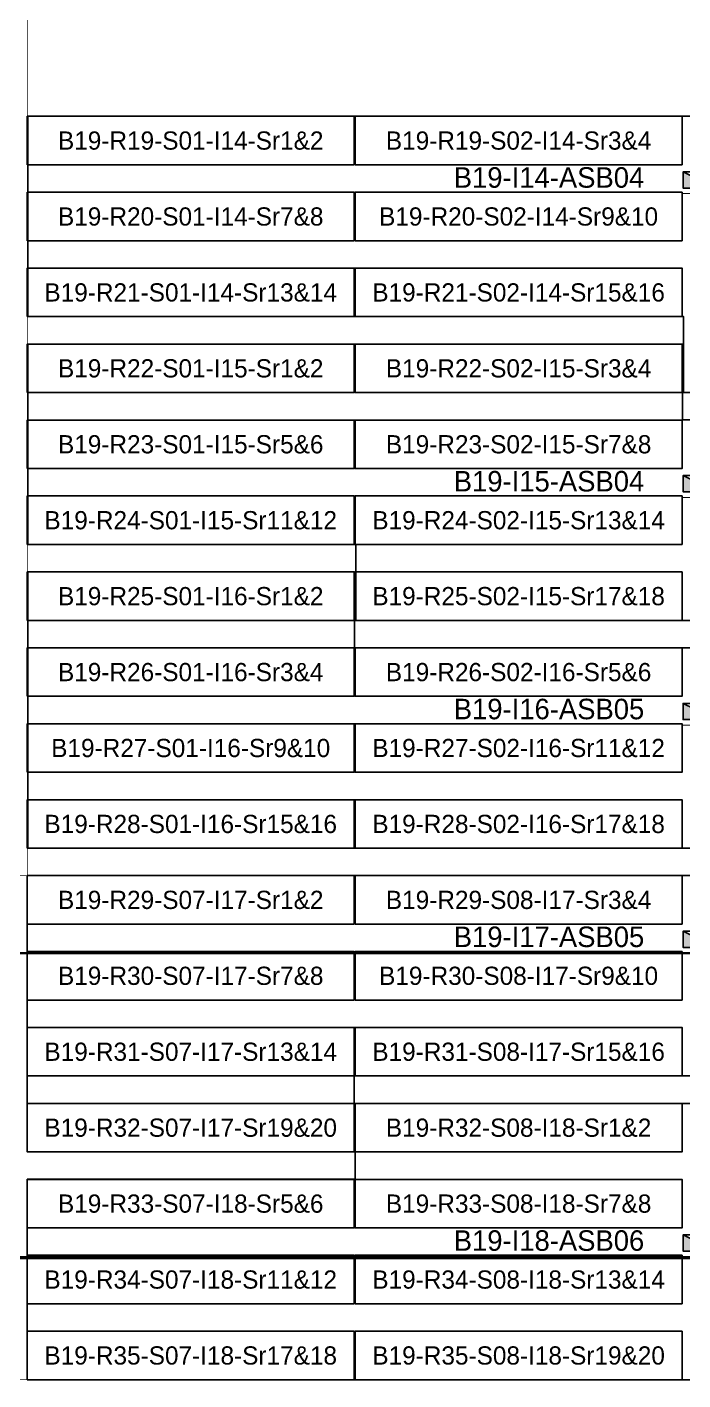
# Model space of a CAD drawing. Header units: metres. Extents: x 530603 to 531186, y 2673304 to 2673572.
# Drawn here: x 530797.1 to 530861.9, y 2673304.3 to 2673437.9 of the extents above; entities that cross this region are included whole.
import ezdxf
from ezdxf.enums import TextEntityAlignment as Align

# ---------------------------------------------------------------- set-up
doc = ezdxf.new("R2010")
doc.units = ezdxf.units.M
doc.layers.add('Boundary-12.5 MW Block', color=6, linetype='Continuous', lineweight=9)
doc.layers.add('PILE', color=1, linetype='Continuous', lineweight=15)
for name, color, linetype in [('E-Inverter Grouping', 2, 'Continuous'), ('Inverter Block-19', 7, 'Continuous'), ('LT Cable(AG) INV to LT Panel BL-19', 2, 'Continuous'), ('Messenger Wire-Block-19 (Master Path)', 30, 'Continuous'), ('Messenger Wire-Block-19 (MW Path)', 191, 'Continuous'), ('MMS Table Block-19', 8, 'Continuous')]:
    doc.layers.add(name, color=color, linetype=linetype)
doc.styles.get("Standard").update_dxf_attribs({"font": 'Adani Regular.ttf'})

# ---------------------------------------------------------------- blocks, each defined once
blk = doc.blocks.new('MMS Table (32.292 x 4.788)')
at = {"color": 0}
blk.add_lwpolyline([(0, -0.002), (0, 4.786), (32.292, 4.786), (32.292, -0.002)], close=True, dxfattribs=at)
at = {"color": 7}
blk.add_attdef('ID1', text='', height=1.8, dxfattribs=at).set_placement((16.146, 2.392), align=Align.MIDDLE_CENTER)
blk = doc.blocks.new('Inverter Block')
h = blk.add_hatch(color=0)
h.dxf.hatch_style = 1
h.paths.add_polyline_path([(-1.46, 2.27), (-1.46, 0.85), (1.46, 0.85)])
at = {"color": 0}
blk.add_lwpolyline([(1.46, 2.27), (-1.46, 2.27), (-1.46, 0.85), (1.46, 0.85)], close=True, dxfattribs=at)
blk.add_lwpolyline([(-1.46, 2.27), (1.46, 0.85)], dxfattribs=at)
at = {"layer": 'PILE'}
for centre in [(-0.61, 0.85), (0.61, 0.85)]:
    blk.add_circle(centre, 0.156, dxfattribs=at)
at = {"color": 7}
blk.add_attdef('ID', (-1.46, 3.01), '', height=1.8, dxfattribs=at)

msp = doc.modelspace()

# ---------------------------------------------------------------- linework, layer by layer
at = {"layer": 'Boundary-12.5 MW Block', "const_width": 0.05}
msp.add_lwpolyline([(530602.78, 2673354.08), (530797.14, 2673354.08), (530797.14, 2673514.29), (530602.78, 2673514.29), (530602.78, 2673564.08), (530797.14, 2673564.08), (530797.14, 2673571.58), (531185.74, 2673571.58), (531185.74, 2673304.29), (530602.78, 2673304.29)], close=True, dxfattribs=at)
at = {"layer": 'E-Inverter Grouping', "color": 3}
for points in [[(530894.26, 2673401.79), (530861.97, 2673401.79), (530861.97, 2673409.29), (530797.19, 2673409.29), (530797.19, 2673429.08), (530894.26, 2673429.08)], [(530861.87, 2673399.08), (530894.26, 2673399.08), (530894.26, 2673379.29), (530829.58, 2673379.29), (530829.58, 2673386.79), (530797.19, 2673386.79), (530797.19, 2673406.58), (530861.87, 2673406.58)], [(530797.19, 2673384.08), (530829.48, 2673384.08), (530829.48, 2673376.58), (530894.26, 2673376.58), (530894.26, 2673356.79), (530797.19, 2673356.79)], [(530894.21, 2673354.08), (530894.21, 2673334.29), (530829.43, 2673334.29), (530829.43, 2673326.79), (530797.14, 2673326.79), (530797.14, 2673354.08)]]:
    msp.add_lwpolyline(points, close=True, dxfattribs=at)
at = {"layer": 'E-Inverter Grouping'}
msp.add_lwpolyline([(530894.21, 2673304.29), (530797.14, 2673304.29), (530797.14, 2673324.08), (530829.53, 2673324.08), (530829.53, 2673331.58), (530894.21, 2673331.58)], close=True, dxfattribs=at)
at = {"layer": 'LT Cable(AG) INV to LT Panel BL-19'}
for points in [[(530950.77, 2673411.55), (530950.51, 2673411.55, -0.078794), (530950.23, 2673411.6), (530947.55, 2673412.47, 0.078794), (530947.27, 2673412.51), (530940.91, 2673412.51, 0.414214), (530940.01, 2673411.61), (530940.01, 2673393.19, 0.012548), (530940.01, 2673393.15), (530940.07, 2673392, -0.012548), (530940.07, 2673391.96), (530940.07, 2673347.27, -0.414214), (530939.17, 2673346.37), (530670.11, 2673346.37, -0.414214), (530669.21, 2673347.27), (530669.21, 2673347.69)], [(530950.77, 2673411.57), (530950.51, 2673411.58, -0.078794), (530950.23, 2673411.62), (530947.55, 2673412.49, 0.078794), (530947.27, 2673412.54), (530940.89, 2673412.54, 0.414214), (530939.99, 2673411.64), (530939.99, 2673393.19, 0.012548), (530939.99, 2673393.15), (530940.05, 2673392, -0.012548), (530940.05, 2673391.95), (530940.05, 2673347.3, -0.414214), (530939.15, 2673346.4), (530767.28, 2673346.4, -0.414214), (530766.38, 2673347.3), (530766.38, 2673347.69)]]:
    msp.add_lwpolyline(points, format="xyb", dxfattribs=at)
at = {"layer": 'LT Cable(AG) INV to LT Panel BL-19', "color": 5}
for points in [[(530949.75, 2673411.16), (530949.62, 2673411.16, -0.147536), (530949.13, 2673411.31), (530947.7, 2673412.26, 0.147536), (530947.2, 2673412.41), (530941.01, 2673412.41, 0.414214), (530940.11, 2673411.51), (530940.11, 2673393.2, 0.012548), (530940.11, 2673393.15), (530940.17, 2673392, -0.012548), (530940.17, 2673391.96), (530940.17, 2673317.17, -0.414214), (530939.27, 2673316.27), (530670.11, 2673316.27, -0.414214), (530669.21, 2673317.17), (530669.21, 2673317.69)], [(530949.75, 2673411.19), (530949.63, 2673411.19, -0.147536), (530949.13, 2673411.34), (530947.7, 2673412.29, 0.147536), (530947.21, 2673412.44), (530940.99, 2673412.44, 0.414214), (530940.09, 2673411.54), (530940.09, 2673393.2, 0.012548), (530940.09, 2673393.15), (530940.15, 2673392, -0.012548), (530940.15, 2673391.96), (530940.15, 2673317.2, -0.414214), (530939.25, 2673316.3), (530767.28, 2673316.3, -0.414214), (530766.38, 2673317.2), (530766.38, 2673317.69)]]:
    msp.add_lwpolyline(points, format="xyb", dxfattribs=at)
at = {"layer": 'Messenger Wire-Block-19 (Master Path)'}
for points in [[(530667.57, 2673346.44), (530940.01, 2673346.44)], [(530667.57, 2673316.44), (530940.01, 2673316.44)]]:
    msp.add_lwpolyline(points, dxfattribs=at)
at = {"layer": 'Messenger Wire-Block-19 (MW Path)', "const_width": 0.1}
for points in [[(530861.92, 2673421.44), (530925.02, 2673421.44)], [(530861.92, 2673391.44), (530940.01, 2673391.44)], [(530861.92, 2673368.94), (530940.01, 2673368.94)], [(530667.57, 2673346.44), (530940.01, 2673346.44)], [(530667.57, 2673316.44), (530940.01, 2673316.44)]]:
    msp.add_lwpolyline(points, dxfattribs=at)

# ---------------------------------------------------------------- block references
at = {"layer": 'Inverter Block-19'}
ref = msp.add_blockref('Inverter Block', (530863.56, 2673421.03), dxfattribs=dict(at, xscale=1.124999999976148, yscale=1.124999999976148, zscale=1.124999999976148))
ref.add_attrib('ID', 'B19-I14-ASB04', (530839.27, 2673422.02), dxfattribs={"layer": '0', "color": 7, "height": 2.025})
ref = msp.add_blockref('Inverter Block', (530863.56, 2673391.03), dxfattribs=dict(at, xscale=1.124999999976148, yscale=1.124999999976148, zscale=1.124999999976148))
ref.add_attrib('ID', 'B19-I15-ASB04', (530839.27, 2673392.02), dxfattribs={"layer": '0', "color": 7, "height": 2.025})
ref = msp.add_blockref('Inverter Block', (530863.56, 2673368.53), dxfattribs=dict(at, xscale=1.124999999976148, yscale=1.124999999976148, zscale=1.124999999976148))
ref.add_attrib('ID', 'B19-I16-ASB05', (530839.27, 2673369.52), dxfattribs={"layer": '0', "color": 7, "height": 2.025})
ref = msp.add_blockref('Inverter Block', (530863.56, 2673346.03), dxfattribs=dict(at, xscale=1.124999999976148, yscale=1.124999999976148, zscale=1.124999999976148))
ref.add_attrib('ID', 'B19-I17-ASB05', (530839.27, 2673347.02), dxfattribs={"layer": '0', "color": 7, "height": 2.025})
ref = msp.add_blockref('Inverter Block', (530863.56, 2673316.03), dxfattribs=dict(at, xscale=1.124999999976148, yscale=1.124999999976148, zscale=1.124999999976148))
ref.add_attrib('ID', 'B19-I18-ASB06', (530839.27, 2673317.02), dxfattribs={"layer": '0', "color": 7, "height": 2.025})
at = {"layer": 'MMS Table Block-19'}
for p, values in [((530797.14, 2673424.29), {'ID1': 'B19-R19-S01-I14-Sr1&2'}), ((530829.53, 2673424.29), {'ID1': 'B19-R19-S02-I14-Sr3&4'}), ((530797.14, 2673416.79), {'ID1': 'B19-R20-S01-I14-Sr7&8'}), ((530829.53, 2673416.79), {'ID1': 'B19-R20-S02-I14-Sr9&10'}), ((530797.14, 2673409.29), {'ID1': 'B19-R21-S01-I14-Sr13&14'}), ((530829.53, 2673409.29), {'ID1': 'B19-R21-S02-I14-Sr15&16'}), ((530797.14, 2673401.79), {'ID1': 'B19-R22-S01-I15-Sr1&2'}), ((530829.53, 2673401.79), {'ID1': 'B19-R22-S02-I15-Sr3&4'}), ((530797.14, 2673394.29), {'ID1': 'B19-R23-S01-I15-Sr5&6'}), ((530829.53, 2673394.29), {'ID1': 'B19-R23-S02-I15-Sr7&8'}), ((530797.14, 2673386.79), {'ID1': 'B19-R24-S01-I15-Sr11&12'}), ((530829.53, 2673386.79), {'ID1': 'B19-R24-S02-I15-Sr13&14'}), ((530797.14, 2673379.29), {'ID1': 'B19-R25-S01-I16-Sr1&2'}), ((530829.53, 2673379.29), {'ID1': 'B19-R25-S02-I15-Sr17&18'}), ((530797.14, 2673371.79), {'ID1': 'B19-R26-S01-I16-Sr3&4'}), ((530829.53, 2673371.79), {'ID1': 'B19-R26-S02-I16-Sr5&6'}), ((530797.14, 2673364.29), {'ID1': 'B19-R27-S01-I16-Sr9&10'}), ((530829.53, 2673364.29), {'ID1': 'B19-R27-S02-I16-Sr11&12'}), ((530797.14, 2673356.79), {'ID1': 'B19-R28-S01-I16-Sr15&16'}), ((530829.53, 2673356.79), {'ID1': 'B19-R28-S02-I16-Sr17&18'}), ((530797.14, 2673349.29), {'ID1': 'B19-R29-S07-I17-Sr1&2'}), ((530829.53, 2673349.29), {'ID1': 'B19-R29-S08-I17-Sr3&4'}), ((530797.14, 2673341.79), {'ID1': 'B19-R30-S07-I17-Sr7&8'}), ((530829.53, 2673341.79), {'ID1': 'B19-R30-S08-I17-Sr9&10'}), ((530797.14, 2673334.29), {'ID1': 'B19-R31-S07-I17-Sr13&14'}), ((530829.53, 2673334.29), {'ID1': 'B19-R31-S08-I17-Sr15&16'}), ((530797.14, 2673326.79), {'ID1': 'B19-R32-S07-I17-Sr19&20'}), ((530829.53, 2673326.79), {'ID1': 'B19-R32-S08-I18-Sr1&2'}), ((530797.14, 2673319.29), {'ID1': 'B19-R33-S07-I18-Sr5&6'}), ((530829.53, 2673319.29), {'ID1': 'B19-R33-S08-I18-Sr7&8'}), ((530797.14, 2673311.79), {'ID1': 'B19-R34-S07-I18-Sr11&12'}), ((530829.53, 2673311.79), {'ID1': 'B19-R34-S08-I18-Sr13&14'}), ((530797.14, 2673304.29), {'ID1': 'B19-R35-S07-I18-Sr17&18'}), ((530829.53, 2673304.29), {'ID1': 'B19-R35-S08-I18-Sr19&20'})]:
    msp.add_blockref('MMS Table (32.292 x 4.788)', p, dxfattribs=at).add_auto_attribs(values)

doc.saveas('drawing.dxf')
